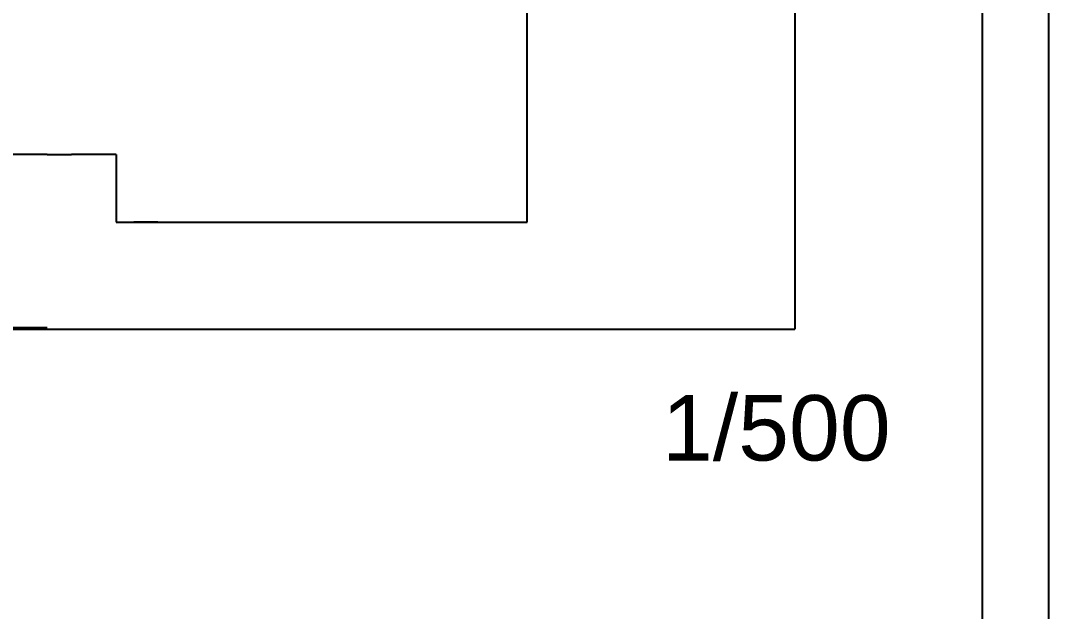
# Model space of a CAD drawing. Header units: millimetres. Extents: x 3062 to 3755, y 1606 to 1663.
# Drawn here: x 3123.94 to 3139.44, y 1643.82 to 1652.74 of the extents above; entities that cross this region are included whole.
import ezdxf

# ---------------------------------------------------------------- set-up
doc = ezdxf.new("R2010")
doc.units = ezdxf.units.MM
doc.layers.add('WORK', color=7, linetype='Continuous')
doc.styles.get("Standard").update_dxf_attribs({"font": 'arial.ttf'})

msp = doc.modelspace()

# ---------------------------------------------------------------- linework, layer by layer
for p, q in [((3139.442, 1663.319), (3139.442, 1606.319)), ((3138.442, 1662.319), (3138.442, 1607.319))]:
    msp.add_line(p, q)
at = {"layer": 'WORK'}
for p, q in [((3135.614, 1660.503), (3135.614, 1648.083)), ((3124.337, 1650.719), (3123.726, 1650.719)), ((3125.381, 1650.719), (3124.706, 1650.719)), ((3126.009, 1649.699), (3125.646, 1649.699)), ((3124.337, 1648.103), (3111.614, 1648.103)), ((3111.614, 1648.083), (3135.614, 1648.083))]:
    msp.add_line(p, q, dxfattribs=at)
at = {"layer": 'WORK', "lineweight": 25}
for p, q in [((3131.581, 1649.699), (3131.581, 1654.755)), ((3124.337, 1650.719), (3124.706, 1650.719)), ((3125.381, 1650.719), (3125.381, 1649.699)), ((3125.381, 1649.699), (3131.581, 1649.699))]:
    msp.add_line(p, q, dxfattribs=at)

# ---------------------------------------------------------------- texts
at = {"insert": (3133.612, 1647.088), "char_height": 0.9871, "attachment_point": 1}
msp.add_mtext_dynamic_manual_height_columns('1/500', width=3.98143, gutter_width=4.936, heights=[0], dxfattribs=at)

doc.saveas('drawing.dxf')
